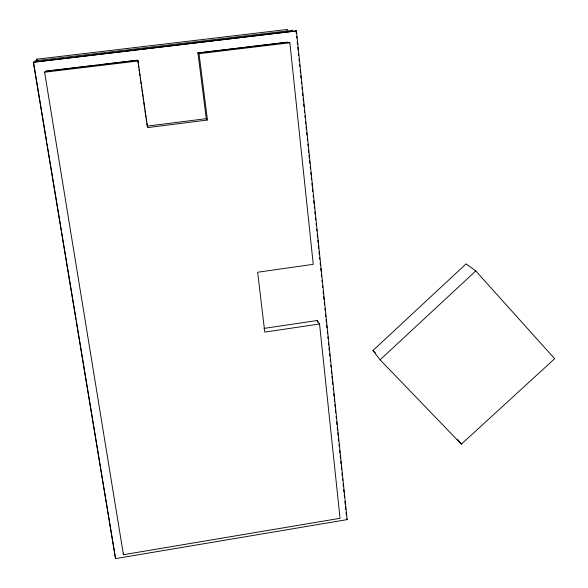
<?xml version="1.0" encoding="UTF-8"?>
<svg xmlns="http://www.w3.org/2000/svg" width="588" height="588" viewBox="0 0 588 588"><rect width="100%" height="100%" fill="white"/><g stroke="black" fill="none" stroke-linecap="round" stroke-linejoin="round"><path stroke-width="0.88" d="M263.961 328.405L317.241 320.519L319.541 323.981L340.04 518.307L123.436 554.712L44.614 72.206L45.313 71.361L137.82 60.263L147.625 127.603L207.446 120.026L199.031 53.67L197.943 53.045L206.285 118.658L207.446 120.026M372.976 350.499L466.086 263.872L475.758 270.943L554.66 358.724L461.367 444.153L380.098 359.812L372.976 350.499L375.519 353.138M380.098 359.812L475.758 270.943M33.34 62.24L296.462 30.936L347.148 519.616L115.535 558.6L33.34 62.24L296.462 30.936M34.913 60.851L292.699 30.319L292.324 30.26M37.066 61.027L36.904 59.094L37.198 60.909M319.541 323.981L264.776 332.11L257.632 272.244L313.242 264.328L289.862 42.77L287.752 42.27L197.943 53.045M147.132 126.141L206.285 118.658M45.438 71.207L97.027 65.018M98.835 64.805L136.85 60.241M197.752 52.935L287.378 42.182M44.614 72.206L138.217 60.976M199.031 53.67L289.862 42.77M36.765 59.212L287.429 29.459L287.628 31.282M457.449 439.28L461.367 444.153M346.707 518.675L347.148 519.616M33.487 62.108L46.68 141.818M46.981 143.626L61.38 230.584M61.674 232.392L76.073 319.35M76.374 321.158L115.535 558.6M137.82 60.263L138.209 62.967M138.459 64.776L138.841 67.48M139.099 69.288L139.356 71.089M139.606 72.897L139.988 75.602M140.245 77.41L140.628 80.115M140.885 81.923L141.135 83.724M141.392 85.532L141.774 88.237M142.031 90.045L142.289 91.846M142.539 93.654L142.921 96.358M143.178 98.167L143.56 100.871M143.817 102.679L144.707 108.993M144.964 110.801L145.853 117.122M146.111 118.923L146.493 121.635M146.75 123.436L147 125.244M317.241 320.519L317.439 322.342M296.073 30.877L296.359 33.619M296.646 36.353L296.83 38.183M297.212 41.836L297.499 44.578M297.778 47.319L298.065 50.061M298.447 53.714L298.63 55.537M299.013 59.19L299.204 61.02M299.579 64.673L299.77 66.503M300.152 70.156L300.439 72.897M300.718 75.639L301.005 78.373M301.387 82.033L301.57 83.856M301.953 87.509L302.144 89.339M302.519 92.992L302.805 95.734M303.092 98.475L303.379 101.209M303.658 103.951L303.945 106.693M304.327 110.346L304.51 112.176M304.893 115.829L305.084 117.659M305.459 121.312L305.745 124.053M306.032 126.787L306.311 129.529M306.598 132.271L306.885 135.012M307.259 138.665L307.45 140.495M307.833 144.148L308.024 145.971M308.399 149.631L308.685 152.365M308.972 155.107L309.251 157.849M309.538 160.59L309.825 163.332M310.199 166.985L310.39 168.807M310.773 172.468L311.052 175.202M311.339 177.944L311.53 179.774M311.912 183.427L312.191 186.168M312.478 188.91L312.765 191.651M313.139 195.304L313.331 197.127M313.713 200.78L313.992 203.521M314.279 206.263L314.47 208.093M314.845 211.746L315.131 214.488M315.418 217.222L315.705 219.963M316.079 223.616L316.271 225.447M316.653 229.099L316.836 230.93M317.219 234.583L317.505 237.324M317.785 240.066L318.071 242.8M318.358 245.541L318.637 248.283M319.019 251.936L319.306 254.678M319.585 257.419L319.776 259.249M320.159 262.902L320.445 265.644M320.725 268.378L321.011 271.119M321.298 273.861L321.577 276.603M321.959 280.255L322.151 282.086M322.525 285.739L322.716 287.561M323.099 291.214L323.378 293.956M323.665 296.697L323.951 299.439M324.238 302.181L324.517 304.922M324.899 308.575L325.091 310.398M325.465 314.058L325.752 316.792M326.039 319.534L326.318 322.275M326.605 325.017L326.891 327.759M327.266 331.411L327.457 333.234M327.839 336.895L328.031 338.717M328.405 342.37L328.692 345.112M328.979 347.853L329.258 350.595M329.545 353.337L329.831 356.078M330.206 359.731L330.397 361.554M330.779 365.207L330.963 367.037M331.345 370.69L331.632 373.431M331.911 376.173L332.198 378.915M332.485 381.649L332.771 384.39M333.146 388.043L333.337 389.873M333.719 393.526L333.999 396.268M334.285 399.009L334.572 401.751M334.851 404.493L335.138 407.227M335.425 409.968L335.711 412.71M336.086 416.363L336.277 418.193M336.659 421.846L336.939 424.587M337.225 427.329L337.512 430.071M337.791 432.805L338.078 435.546M338.365 438.288L338.644 441.029M339.026 444.682L339.217 446.512M339.592 450.165L339.879 452.907M340.165 455.641L340.452 458.383M340.731 461.124L341.018 463.866M341.305 466.607L341.584 469.349M341.966 473.002L342.253 475.743M342.532 478.485L342.723 480.308M343.105 483.961L343.385 486.702M343.671 489.444L343.958 492.185M344.245 494.927L344.524 497.661M344.906 501.321L345.193 504.056M345.472 506.797L345.759 509.539M346.045 512.28L346.325 515.022M123.377 553.065L123.436 554.712"/></g></svg>
